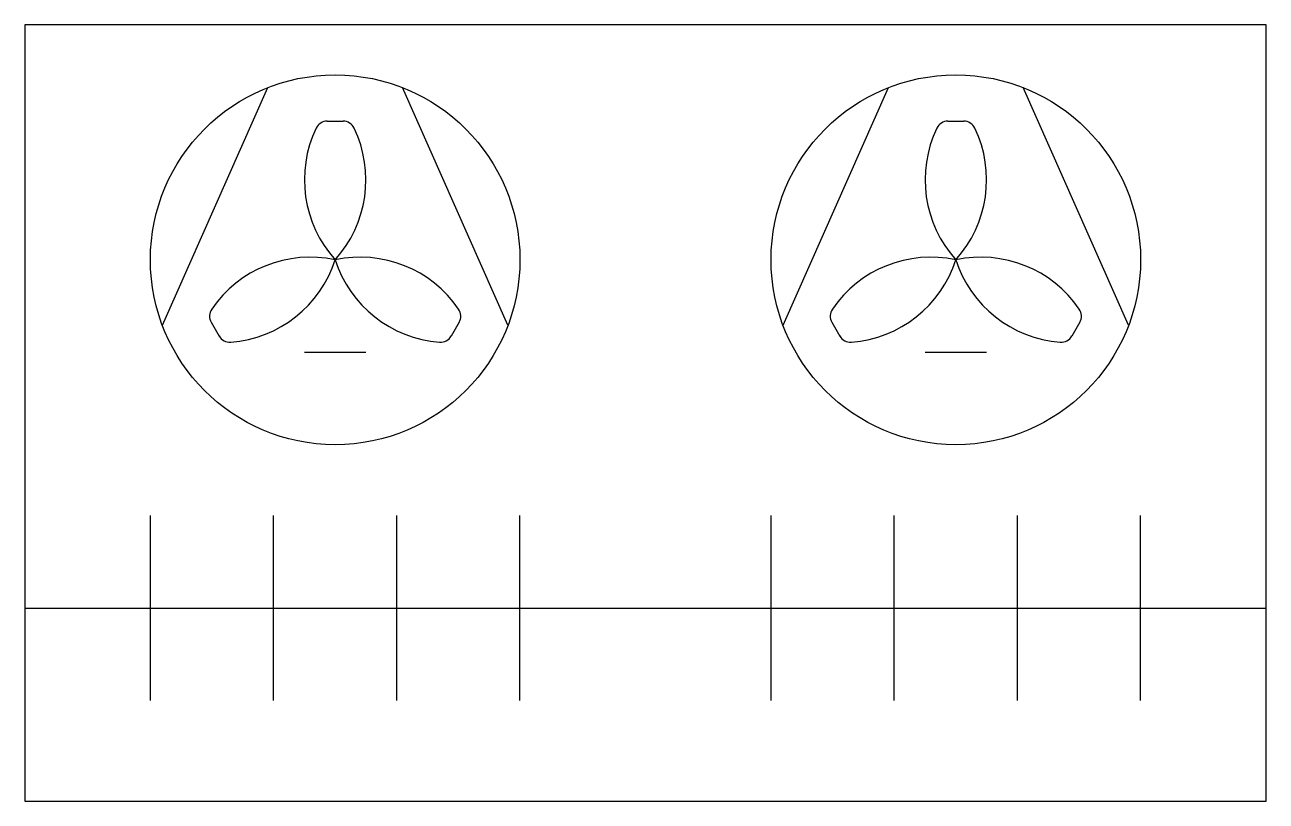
# Model space of a CAD drawing. Header units: millimetres. Extents: x -1000 to 1000, y -625 to 625.
import ezdxf

# ---------------------------------------------------------------- set-up
doc = ezdxf.new("R2010")
doc.units = ezdxf.units.MM

msp = doc.modelspace()

# ---------------------------------------------------------------- linework, layer by layer
at = {"color": 0, "linetype": 'ByBlock', "lineweight": -2, "transparency": 33554687}
for p, q in [((-778.4, 141.2), (-608.3, 523.9)), ((-221.6, 141.2), (-391.7, 523.9)), ((221.6, 141.2), (391.7, 523.9)), ((778.4, 141.2), (608.3, 523.9)), ((-512.8, 469.9), (-487.2, 469.9)), ((487.2, 469.9), (512.8, 469.9)), ((-699.7, 146.1), (-686.9, 123.9)), ((-300.3, 146.1), (-313.1, 123.9)), ((300.3, 146.1), (313.1, 123.9)), ((699.7, 146.1), (686.9, 123.9)), ((-549.6, 97.8), (-450.4, 97.8)), ((450.4, 97.8), (549.6, 97.8)), ((-797.7, -462.9), (-797.7, -165.2)), ((-599.2, -462.9), (-599.2, -165.2)), ((-400.8, -462.9), (-400.8, -165.2)), ((-202.3, -462.9), (-202.3, -165.2)), ((202.3, -462.9), (202.3, -165.2)), ((400.8, -462.9), (400.8, -165.2)), ((599.2, -462.9), (599.2, -165.2)), ((797.7, -462.9), (797.7, -165.2)), ((-1000, -314), (0, -314)), ((0, -314), (1000, -314))]:
    msp.add_line(p, q, dxfattribs=at)
msp.add_lwpolyline([(-1000, -625), (1000, -625), (1000, 625), (-1000, 625)], close=True, dxfattribs=at)
for centre in [(-500, 246.7), (500, 246.7)]:
    msp.add_circle(centre, 297.7, dxfattribs=at)
for centre, radius, start, end in [((-512.8, 450.1), 19.8, 90, 154.2902), ((-487.2, 450.1), 19.8, 25.7098, 90), ((487.2, 450.1), 19.8, 90, 154.2902), ((512.8, 450.1), 19.8, 25.7098, 90), ((-357.8, 375.4), 191.8, 154.2902, 222.1778), ((-642.2, 375.4), 191.8, 317.8222, 25.7098), ((642.2, 375.4), 191.8, 154.2902, 222.1778), ((357.8, 375.4), 191.8, 317.8222, 25.7098), ((-540.5, 59.1), 191.8, 77.8222, 145.7098), ((-682.6, 305.4), 191.8, 274.2902, 342.1778), ((-459.5, 59.1), 191.8, 34.2902, 102.1778), ((-317.4, 305.4), 191.8, 197.8222, 265.7098), ((459.5, 59.1), 191.8, 77.8222, 145.7098), ((317.4, 305.4), 191.8, 274.2902, 342.1778), ((540.5, 59.1), 191.8, 34.2902, 102.1778), ((682.6, 305.4), 191.8, 197.8222, 265.7098), ((-682.6, 156), 19.8, 145.7098, 210), ((-317.4, 156), 19.8, 330, 34.2902), ((317.4, 156), 19.8, 145.7098, 210), ((682.6, 156), 19.8, 330, 34.2902), ((-669.8, 133.9), 19.8, 210, 274.2902), ((-330.2, 133.9), 19.8, 265.7098, 330), ((330.2, 133.9), 19.8, 210, 274.2902), ((669.8, 133.9), 19.8, 265.7098, 330)]:
    msp.add_arc(centre, radius, start, end, dxfattribs=at)

doc.saveas('drawing.dxf')
